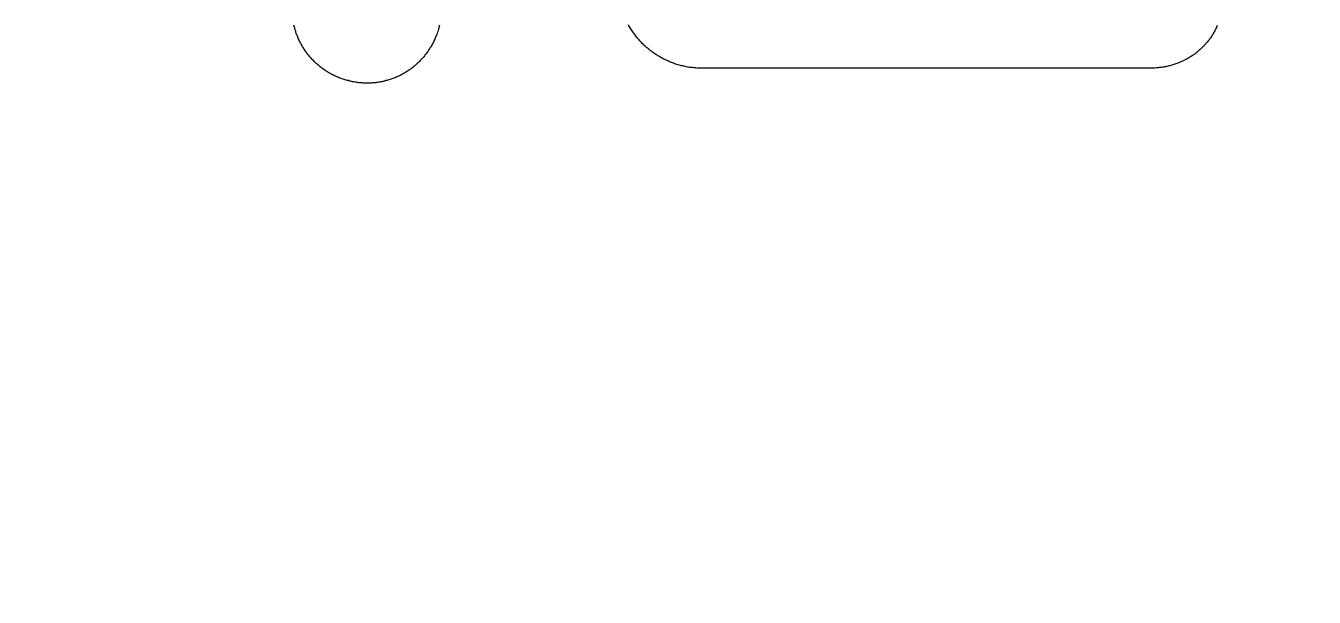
# Model space of a CAD drawing. Extents: x 0.2 to 12, y 0.1 to 9.6.
# Drawn here: x 7.615 to 8.703, y 6.27 to 6.752 of the extents above; entities that cross this region are included whole.
import ezdxf

# ---------------------------------------------------------------- set-up
doc = ezdxf.new("R2010")
doc.units = 0
doc.layers.get('0').update_dxf_attribs({"color": 3, "linetype": 'CONTINUOUS'})

msp = doc.modelspace()

# ---------------------------------------------------------------- linework, layer by layer
msp.add_lwpolyline([(10.1758, 1.0143, 3.52937), (6.0454, 1.0143, -0.260301)], format="xyb")
for points in [[(7.9643, 6.7528), (7.9641, 6.7519), (7.9638, 6.7511), (7.9636, 6.7502), (7.9634, 6.7493), (7.9631, 6.7484), (7.9628, 6.7476), (7.9625, 6.7467), (7.9623, 6.7459), (7.9619, 6.745), (7.9616, 6.7442), (7.9613, 6.7434), (7.961, 6.7425), (7.9606, 6.7417), (7.9602, 6.7409), (7.9599, 6.7401), (7.9595, 6.7393), (7.9591, 6.7385), (7.9587, 6.7377), (7.9583, 6.737), (7.9579, 6.7362), (7.9574, 6.7354), (7.957, 6.7346), (7.9565, 6.7339), (7.9561, 6.7331), (7.9556, 6.7324), (7.9551, 6.7317), (7.9546, 6.7309), (7.9541, 6.7302), (7.9536, 6.7295), (7.9531, 6.7288), (7.9526, 6.7281), (7.952, 6.7274), (7.9515, 6.7268), (7.9509, 6.7261), (7.9504, 6.7254), (7.9498, 6.7248), (7.9492, 6.7241), (7.9486, 6.7235), (7.948, 6.7229), (7.9474, 6.7222), (7.9468, 6.7216), (7.9462, 6.721), (7.9455, 6.7204), (7.9449, 6.7198), (7.9442, 6.7193), (7.9436, 6.7187), (7.9429, 6.7181), (7.9422, 6.7176), (7.9416, 6.717), (7.9409, 6.7165), (7.9402, 6.716), (7.9395, 6.7155), (7.9388, 6.715), (7.9381, 6.7145), (7.9373, 6.714), (7.9366, 6.7135), (7.9359, 6.7131), (7.9351, 6.7126), (7.9344, 6.7122), (7.9336, 6.7117), (7.9329, 6.7113), (7.9321, 6.7109), (7.9313, 6.7105), (7.9305, 6.7101), (7.9297, 6.7097), (7.929, 6.7094), (7.9282, 6.709), (7.9274, 6.7087), (7.9266, 6.7083), (7.9257, 6.708), (7.9249, 6.7077), (7.9241, 6.7074), (7.9233, 6.7071), (7.9224, 6.7068), (7.9216, 6.7066), (7.9207, 6.7063), (7.9199, 6.7061), (7.919, 6.7059), (7.9182, 6.7056), (7.9173, 6.7054), (7.9164, 6.7052), (7.9156, 6.705), (7.9147, 6.7049), (7.9138, 6.7047), (7.9129, 6.7046), (7.912, 6.7044), (7.9111, 6.7043), (7.9102, 6.7042), (7.9093, 6.7041), (7.9084, 6.7041), (7.9075, 6.704), (7.9066, 6.7039), (7.9057, 6.7039), (7.9048, 6.7039), (7.9039, 6.7039), (7.9029, 6.7039), (7.902, 6.7039), (7.901, 6.7039), (7.9001, 6.7039), (7.8991, 6.704), (7.8982, 6.7041), (7.8973, 6.7041), (7.8963, 6.7042), (7.8954, 6.7043), (7.8945, 6.7044), (7.8936, 6.7046), (7.8927, 6.7047), (7.8917, 6.7049), (7.8908, 6.705), (7.8899, 6.7052), (7.8891, 6.7054), (7.8882, 6.7056), (7.8873, 6.7059), (7.8864, 6.7061), (7.8855, 6.7063), (7.8847, 6.7066), (7.8838, 6.7068), (7.8829, 6.7071), (7.8821, 6.7074), (7.8812, 6.7077), (7.8804, 6.708), (7.8796, 6.7083), (7.8787, 6.7087), (7.8779, 6.709), (7.8771, 6.7094), (7.8763, 6.7097), (7.8755, 6.7101), (7.8747, 6.7105), (7.8739, 6.7109), (7.8731, 6.7113), (7.8723, 6.7117), (7.8716, 6.7122), (7.8708, 6.7126), (7.87, 6.7131), (7.8693, 6.7135), (7.8686, 6.714), (7.8678, 6.7145), (7.8671, 6.715), (7.8664, 6.7155), (7.8657, 6.716), (7.865, 6.7165), (7.8643, 6.717), (7.8636, 6.7176), (7.8629, 6.7181), (7.8622, 6.7187), (7.8615, 6.7193), (7.8609, 6.7198), (7.8602, 6.7204), (7.8596, 6.721), (7.859, 6.7216), (7.8583, 6.7222), (7.8577, 6.7229), (7.8571, 6.7235), (7.8565, 6.7241), (7.8559, 6.7248), (7.8553, 6.7254), (7.8548, 6.7261), (7.8542, 6.7268), (7.8537, 6.7274), (7.8531, 6.7281), (7.8526, 6.7288), (7.852, 6.7295), (7.8515, 6.7302), (7.851, 6.7309), (7.8505, 6.7317), (7.85, 6.7324), (7.8496, 6.7331), (7.8491, 6.7339), (7.8486, 6.7346), (7.8482, 6.7354), (7.8477, 6.7362), (7.8473, 6.737), (7.8469, 6.7377), (7.8465, 6.7385), (7.8461, 6.7393), (7.8457, 6.7401), (7.8453, 6.7409), (7.845, 6.7417), (7.8446, 6.7425), (7.8443, 6.7434), (7.844, 6.7442), (7.8436, 6.745), (7.8433, 6.7459), (7.843, 6.7467), (7.8428, 6.7476), (7.8425, 6.7484), (7.8422, 6.7493), (7.842, 6.7502), (7.8417, 6.7511), (7.8415, 6.7519), (7.8413, 6.7528)], [(8.6214, 6.7526), (8.621, 6.7518), (8.6207, 6.751), (8.6203, 6.7503), (8.6199, 6.7495), (8.6196, 6.7487), (8.6192, 6.748), (8.6187, 6.7472), (8.6183, 6.7465), (8.6179, 6.7457), (8.6175, 6.745), (8.617, 6.7443), (8.6166, 6.7436), (8.6161, 6.7429), (8.6156, 6.7422), (8.6151, 6.7415), (8.6146, 6.7408), (8.6141, 6.7401), (8.6136, 6.7395), (8.6131, 6.7388), (8.6126, 6.7382), (8.612, 6.7375), (8.6115, 6.7369), (8.6109, 6.7363), (8.6103, 6.7357), (8.6098, 6.735), (8.6092, 6.7344), (8.6086, 6.7339), (8.608, 6.7333), (8.6074, 6.7327), (8.6067, 6.7321), (8.6061, 6.7316), (8.6055, 6.731), (8.6048, 6.7305), (8.6042, 6.7299), (8.6035, 6.7294), (8.6028, 6.7289), (8.6022, 6.7284), (8.6015, 6.7279), (8.6008, 6.7274), (8.6001, 6.7269), (8.5994, 6.7265), (8.5986, 6.726), (8.5979, 6.7256), (8.5972, 6.7251), (8.5965, 6.7247), (8.5957, 6.7243), (8.595, 6.7239), (8.5942, 6.7235), (8.5934, 6.7231), (8.5927, 6.7227), (8.5919, 6.7224), (8.5911, 6.722), (8.5903, 6.7217), (8.5895, 6.7213), (8.5887, 6.721), (8.5879, 6.7207), (8.5871, 6.7204), (8.5862, 6.7201), (8.5854, 6.7198), (8.5846, 6.7195), (8.5837, 6.7193), (8.5829, 6.719), (8.582, 6.7188), (8.5812, 6.7185), (8.5803, 6.7183), (8.5794, 6.7181), (8.5785, 6.7179), (8.5777, 6.7177), (8.5768, 6.7176), (8.5759, 6.7174), (8.575, 6.7172), (8.5741, 6.7171), (8.5732, 6.717), (8.5723, 6.7169), (8.5713, 6.7168), (8.5704, 6.7167), (8.5695, 6.7166), (8.5686, 6.7165), (8.5676, 6.7165), (8.5667, 6.7164), (8.5657, 6.7164), (8.5648, 6.7164), (8.5638, 6.7164), (8.5637, 6.7164), (8.5635, 6.7164), (8.5632, 6.7164), (8.5627, 6.7164), (8.5621, 6.7164), (8.5614, 6.7164), (8.5605, 6.7164), (8.5595, 6.7164), (8.5584, 6.7164), (8.5572, 6.7164), (8.5558, 6.7164), (8.5543, 6.7164), (8.5528, 6.7164), (8.5511, 6.7164), (8.5493, 6.7164), (8.5473, 6.7164), (8.5453, 6.7164), (8.5432, 6.7164), (8.541, 6.7164), (8.5387, 6.7164), (8.5363, 6.7164), (8.5337, 6.7164), (8.5311, 6.7164), (8.5284, 6.7164), (8.5257, 6.7164), (8.5228, 6.7164), (8.5199, 6.7164), (8.5168, 6.7164), (8.5137, 6.7164), (8.5105, 6.7164), (8.5073, 6.7164), (8.504, 6.7164), (8.5006, 6.7164), (8.4971, 6.7164), (8.4936, 6.7164), (8.49, 6.7164), (8.4863, 6.7164), (8.4826, 6.7164), (8.4788, 6.7164), (8.475, 6.7164), (8.4711, 6.7164), (8.4672, 6.7164), (8.4632, 6.7164), (8.4592, 6.7164), (8.4551, 6.7164), (8.451, 6.7164), (8.4469, 6.7164), (8.4427, 6.7164), (8.4385, 6.7164), (8.4343, 6.7164), (8.43, 6.7164), (8.4257, 6.7164), (8.4214, 6.7164), (8.417, 6.7164), (8.4126, 6.7164), (8.4083, 6.7164), (8.4038, 6.7164), (8.3994, 6.7164), (8.395, 6.7164), (8.3905, 6.7164), (8.3861, 6.7164), (8.3816, 6.7164), (8.3772, 6.7164), (8.3727, 6.7164), (8.3683, 6.7164), (8.3638, 6.7164), (8.3593, 6.7164), (8.3549, 6.7164), (8.3505, 6.7164), (8.346, 6.7164), (8.3416, 6.7164), (8.3372, 6.7164), (8.3329, 6.7164), (8.3285, 6.7164), (8.3242, 6.7164), (8.3199, 6.7164), (8.3156, 6.7164), (8.3114, 6.7164), (8.3072, 6.7164), (8.303, 6.7164), (8.2988, 6.7164), (8.2947, 6.7164), (8.2907, 6.7164), (8.2867, 6.7164), (8.2827, 6.7164), (8.2788, 6.7164), (8.2749, 6.7164), (8.2711, 6.7164), (8.2673, 6.7164), (8.2636, 6.7164), (8.2599, 6.7164), (8.2563, 6.7164), (8.2528, 6.7164), (8.2493, 6.7164), (8.2459, 6.7164), (8.2426, 6.7164), (8.2393, 6.7164), (8.2362, 6.7164), (8.2331, 6.7164), (8.23, 6.7164), (8.2271, 6.7164), (8.2242, 6.7164), (8.2214, 6.7164), (8.2187, 6.7164), (8.2161, 6.7164), (8.2136, 6.7164), (8.2112, 6.7164), (8.2089, 6.7164), (8.2067, 6.7164), (8.2046, 6.7164), (8.2025, 6.7164), (8.2006, 6.7164), (8.1988, 6.7164), (8.1971, 6.7164), (8.1955, 6.7164), (8.1941, 6.7164), (8.1927, 6.7164), (8.1915, 6.7164), (8.1904, 6.7164), (8.1894, 6.7164), (8.1885, 6.7164), (8.1878, 6.7164), (8.1872, 6.7164), (8.1867, 6.7164), (8.1863, 6.7164), (8.1861, 6.7164), (8.1861, 6.7164), (8.185, 6.7164), (8.184, 6.7164), (8.1829, 6.7164), (8.1819, 6.7165), (8.1808, 6.7166), (8.1798, 6.7167), (8.1788, 6.7167), (8.1777, 6.7169), (8.1767, 6.717), (8.1757, 6.7171), (8.1747, 6.7173), (8.1737, 6.7174), (8.1727, 6.7176), (8.1717, 6.7178), (8.1707, 6.718), (8.1697, 6.7183), (8.1687, 6.7185), (8.1677, 6.7188), (8.1668, 6.719), (8.1658, 6.7193), (8.1648, 6.7196), (8.1639, 6.7199), (8.1629, 6.7202), (8.162, 6.7206), (8.161, 6.7209), (8.1601, 6.7213), (8.1592, 6.7216), (8.1583, 6.722), (8.1574, 6.7224), (8.1565, 6.7228), (8.1556, 6.7232), (8.1547, 6.7237), (8.1538, 6.7241), (8.1529, 6.7246), (8.152, 6.725), (8.1512, 6.7255), (8.1503, 6.726), (8.1495, 6.7265), (8.1486, 6.727), (8.1478, 6.7276), (8.147, 6.7281), (8.1462, 6.7286), (8.1453, 6.7292), (8.1445, 6.7298), (8.1438, 6.7303), (8.143, 6.7309), (8.1422, 6.7315), (8.1414, 6.7321), (8.1407, 6.7328), (8.1399, 6.7334), (8.1392, 6.734), (8.1384, 6.7347), (8.1377, 6.7354), (8.137, 6.736), (8.1363, 6.7367), (8.1356, 6.7374), (8.1349, 6.7381), (8.1342, 6.7388), (8.1336, 6.7395), (8.1329, 6.7403), (8.1323, 6.741), (8.1316, 6.7417), (8.131, 6.7425), (8.1304, 6.7433), (8.1298, 6.744), (8.1292, 6.7448), (8.1286, 6.7456), (8.128, 6.7464), (8.1275, 6.7472), (8.1269, 6.748), (8.1264, 6.7488), (8.1258, 6.7497), (8.1253, 6.7505), (8.1248, 6.7513), (8.1243, 6.7522), (8.1238, 6.7531)]]:
    msp.add_lwpolyline(points)

doc.saveas('drawing.dxf')
